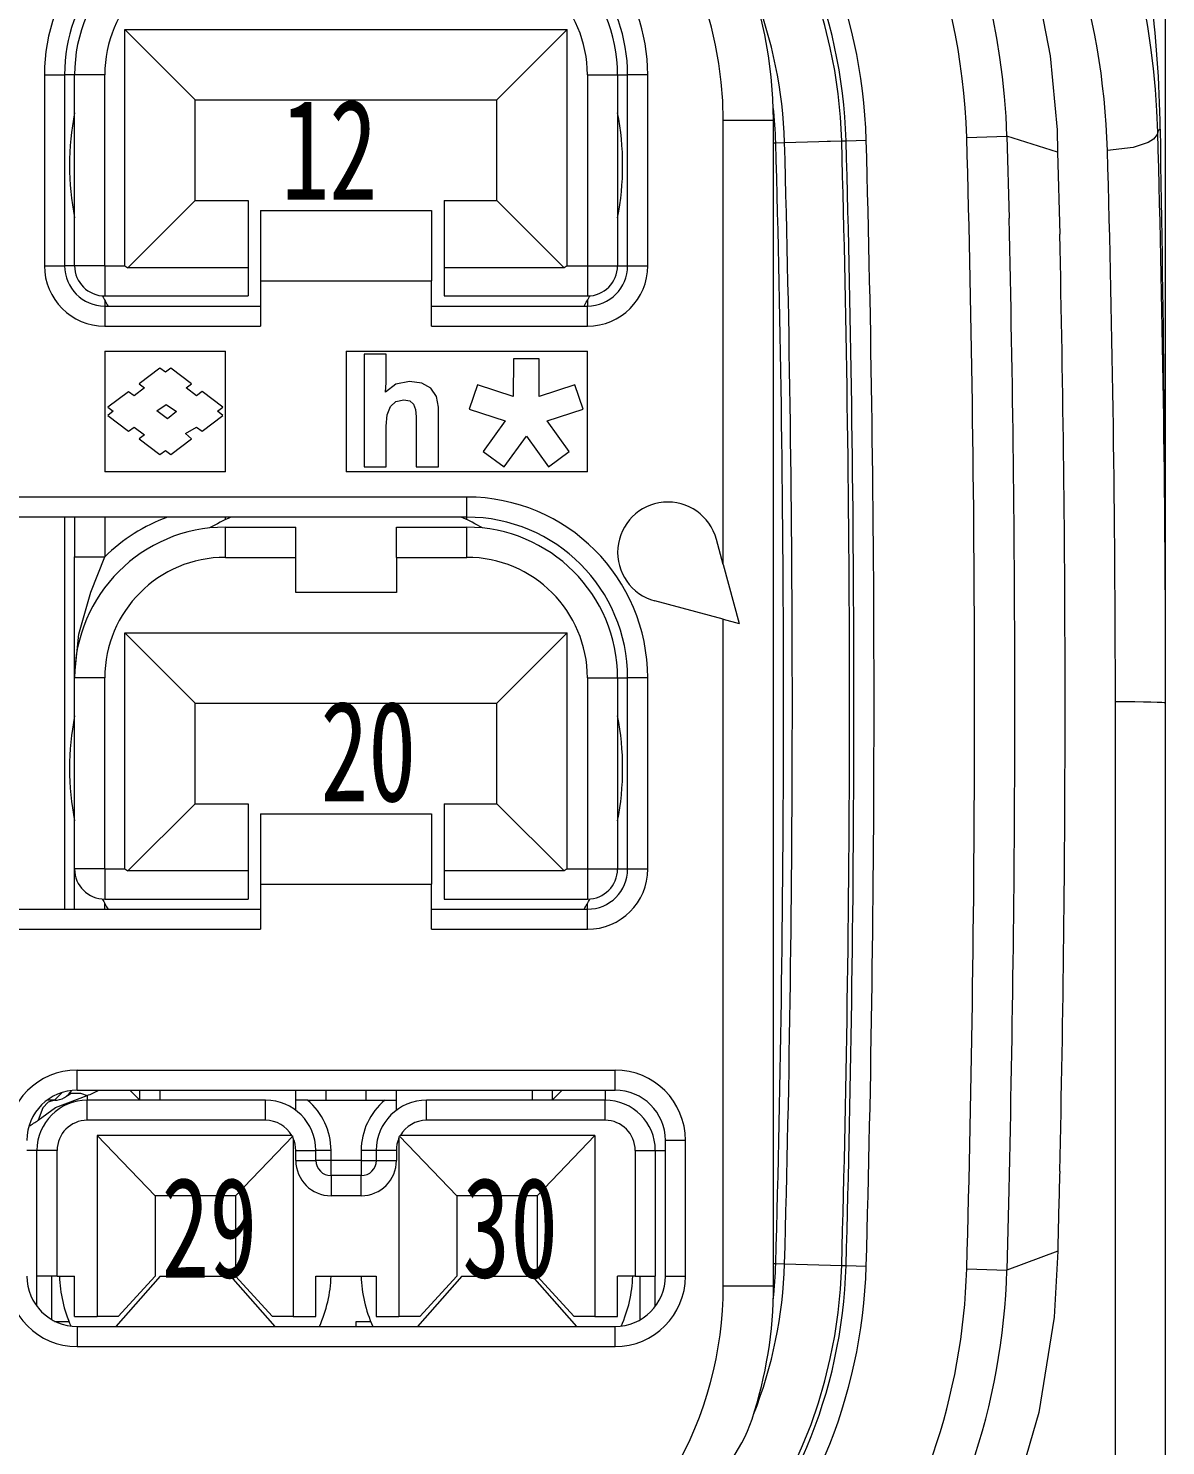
# Model space of a CAD drawing. Header units: inches. Extents: x 47316 to 59086, y 3141 to 11743.
# Drawn here: x 54139.98 to 54151.85, y 9691.65 to 9706.46 of the extents above; entities that cross this region are included whole.
import ezdxf

# ---------------------------------------------------------------- set-up
doc = ezdxf.new("R2010")
doc.units = ezdxf.units.IN
doc.header["$MEASUREMENT"] = 0
doc.layers.add('_BLACK_HOLE', color=7, linetype='Continuous')
doc.styles.add('MtX_SimSun', font='')
doc.styles.get('MtX_SimSun').set_extended_font_data('SimSun')

msp = doc.modelspace()

# ---------------------------------------------------------------- linework, layer by layer
at = {"color": 0, "lineweight": 15, "ltscale": 0.455}
msp.add_line((54151.855, 9699.407), (54151.855, 9718.517), dxfattribs=at)
at = {"color": 0, "lineweight": 15}
for p, q in [((54150.502, 9706.923), (54150.648, 9706.169)), ((54150.648, 9706.169), (54150.721, 9705.396)), ((54150.721, 9705.396), (54150.727, 9705.162)), ((54151.672, 9705.263), (54151.516, 9705.211)), ((54151.729, 9705.298), (54151.672, 9705.263)), ((54151.767, 9705.346), (54151.729, 9705.298)), ((54151.772, 9705.371), (54151.767, 9705.346)), ((54151.516, 9705.211), (54151.247, 9705.179)), ((54140.63, 9700.566), (54140.777, 9700.934)), ((54140.508, 9700.128), (54140.63, 9700.566)), ((54140.462, 9699.681), (54140.508, 9700.128)), ((54140.389, 9695.31), (54140.426, 9695.332)), ((54140.426, 9695.332), (54140.523, 9695.335)), ((54140.523, 9695.335), (54140.594, 9695.31)), ((54140.082, 9695.05), (54140.262, 9695.185)), ((54140.187, 9695.238), (54140.131, 9695.179)), ((54140.252, 9695.26), (54140.187, 9695.238)), ((54140.262, 9695.185), (54140.594, 9695.31)), ((54140.131, 9695.179), (54140.082, 9695.05)), ((54150.728, 9693.682), (54150.691, 9692.993)), ((54150.691, 9692.993), (54150.53, 9691.999)), ((54150.53, 9691.999), (54150.307, 9691.224))]:
    msp.add_line(p, q, dxfattribs=at)
at = {"color": 0, "lineweight": 15, "ltscale": 0.024749}
for p, q in [((54140.987, 9706.442), (54141.722, 9705.707)), ((54145.607, 9706.442), (54144.872, 9705.707)), ((54140.987, 9700.142), (54141.722, 9699.407)), ((54145.607, 9700.142), (54144.872, 9699.407))]:
    msp.add_line(p, q, dxfattribs=at)
at = {"color": 0, "lineweight": 15, "ltscale": 0.110001}
for p, q in [((54140.987, 9706.442), (54145.607, 9706.442)), ((54140.987, 9700.142), (54145.607, 9700.142))]:
    msp.add_line(p, q, dxfattribs=at)
at = {"color": 0, "lineweight": 15, "ltscale": 0.058749}
for p, q in [((54140.987, 9703.975), (54140.987, 9706.442)), ((54145.607, 9703.975), (54145.607, 9706.442)), ((54140.987, 9697.675), (54140.987, 9700.142)), ((54145.607, 9697.675), (54145.607, 9700.142))]:
    msp.add_line(p, q, dxfattribs=at)
at = {"color": 0, "lineweight": 15, "ltscale": 0.0475}
for p, q in [((54140.147, 9705.97), (54140.147, 9703.975)), ((54140.357, 9705.97), (54140.357, 9703.975)), ((54140.462, 9703.975), (54140.462, 9705.97)), ((54140.777, 9703.975), (54140.777, 9705.97)), ((54145.817, 9705.97), (54145.817, 9703.975)), ((54146.132, 9705.97), (54146.132, 9703.975)), ((54146.237, 9703.975), (54146.237, 9705.97)), ((54146.447, 9703.975), (54146.447, 9705.97)), ((54140.462, 9697.675), (54140.462, 9699.67)), ((54140.777, 9697.675), (54140.777, 9699.67)), ((54145.817, 9699.67), (54145.817, 9697.675)), ((54146.132, 9699.67), (54146.132, 9697.675)), ((54146.237, 9697.675), (54146.237, 9699.67)), ((54146.447, 9697.675), (54146.447, 9699.67))]:
    msp.add_line(p, q, dxfattribs=at)
at = {"color": 0, "lineweight": 15, "ltscale": 0.005}
for p, q in [((54140.147, 9705.97), (54140.357, 9705.97)), ((54146.447, 9705.97), (54146.237, 9705.97)), ((54140.147, 9703.975), (54140.357, 9703.975)), ((54145.607, 9703.975), (54145.817, 9703.975)), ((54146.237, 9703.975), (54146.447, 9703.975)), ((54140.777, 9703.555), (54140.777, 9703.345)), ((54145.817, 9703.345), (54145.817, 9703.555)), ((54144.557, 9701.35), (54144.557, 9701.56)), ((54146.447, 9699.67), (54146.237, 9699.67)), ((54145.607, 9697.675), (54145.817, 9697.675)), ((54146.237, 9697.675), (54146.447, 9697.675)), ((54145.817, 9697.045), (54145.817, 9697.255)), ((54140.489, 9695.365), (54140.489, 9695.575)), ((54146.106, 9695.365), (54146.106, 9695.575)), ((54142.772, 9695.155), (54142.772, 9695.365)), ((54143.822, 9695.155), (54143.822, 9695.365)), ((54140.594, 9695.05), (54140.594, 9695.26)), ((54142.457, 9695.05), (54142.457, 9695.26)), ((54144.137, 9695.05), (54144.137, 9695.26)), ((54146.001, 9695.05), (54146.001, 9695.26)), ((54146.841, 9694.84), (54146.631, 9694.84)), ((54140.279, 9694.735), (54140.069, 9694.735)), ((54142.772, 9694.735), (54142.982, 9694.735)), ((54142.772, 9694.63), (54142.982, 9694.63)), ((54143.822, 9694.735), (54143.612, 9694.735)), ((54143.612, 9694.63), (54143.822, 9694.63)), ((54146.316, 9694.735), (54146.526, 9694.735)), ((54143.14, 9694.472), (54143.14, 9694.262)), ((54143.455, 9694.262), (54143.455, 9694.472)), ((54140.279, 9693.422), (54140.069, 9693.422)), ((54146.316, 9693.422), (54146.526, 9693.422)), ((54146.631, 9693.422), (54146.841, 9693.422)), ((54140.489, 9692.897), (54140.489, 9692.687)), ((54146.106, 9692.687), (54146.106, 9692.897))]:
    msp.add_line(p, q, dxfattribs=at)
at = {"color": 0, "lineweight": 15, "ltscale": 0.002489}
for p, q in [((54140.462, 9705.97), (54140.358, 9705.97)), ((54140.462, 9703.975), (54140.358, 9703.975)), ((54140.069, 9694.735), (54139.964, 9694.735))]:
    msp.add_line(p, q, dxfattribs=at)
at = {"color": 0, "lineweight": 15, "ltscale": 0.007501}
for p, q in [((54140.777, 9705.97), (54140.462, 9705.97)), ((54140.777, 9703.975), (54140.462, 9703.975)), ((54140.462, 9700.934), (54140.777, 9700.934)), ((54140.777, 9699.67), (54140.462, 9699.67)), ((54140.777, 9697.675), (54140.462, 9697.675))]:
    msp.add_line(p, q, dxfattribs=at)
at = {"color": 0, "lineweight": 15, "ltscale": 0.0075}
for p, q in [((54145.817, 9705.97), (54146.132, 9705.97)), ((54140.777, 9703.975), (54140.777, 9703.66)), ((54145.817, 9703.975), (54146.132, 9703.975)), ((54145.817, 9703.975), (54145.817, 9703.66)), ((54142.037, 9700.93), (54142.037, 9701.245)), ((54142.772, 9700.93), (54142.772, 9701.245)), ((54143.822, 9700.93), (54143.822, 9701.245)), ((54144.557, 9700.93), (54144.557, 9701.245)), ((54145.817, 9699.67), (54146.132, 9699.67)), ((54140.777, 9697.675), (54140.777, 9697.36)), ((54145.817, 9697.675), (54146.132, 9697.675)), ((54145.817, 9697.675), (54145.817, 9697.36)), ((54143.455, 9694.63), (54143.14, 9694.63)), ((54143.455, 9694.472), (54143.14, 9694.472)), ((54143.455, 9694.262), (54143.14, 9694.262)), ((54140.069, 9693.107), (54140.069, 9693.422)), ((54146.526, 9693.107), (54146.526, 9693.422))]:
    msp.add_line(p, q, dxfattribs=at)
at = {"color": 0, "lineweight": 15, "ltscale": 0.00249}
for p, q in [((54146.132, 9705.97), (54146.237, 9705.97)), ((54146.132, 9703.975), (54146.237, 9703.975)), ((54146.132, 9699.67), (54146.237, 9699.67)), ((54146.132, 9697.675), (54146.237, 9697.675)), ((54146.001, 9695.364), (54146.001, 9695.26)), ((54146.526, 9694.735), (54146.631, 9694.735))]:
    msp.add_line(p, q, dxfattribs=at)
at = {"color": 0, "lineweight": 15, "ltscale": 0.075}
for p, q in [((54141.722, 9705.707), (54144.872, 9705.707)), ((54141.722, 9699.407), (54144.872, 9699.407)), ((54139.255, 9697.255), (54142.405, 9697.255)), ((54139.255, 9697.045), (54142.405, 9697.045))]:
    msp.add_line(p, q, dxfattribs=at)
at = {"color": 0, "lineweight": 15, "ltscale": 0.025}
for p, q in [((54141.722, 9704.657), (54141.722, 9705.707)), ((54144.872, 9704.657), (54144.872, 9705.707)), ((54143.822, 9700.562), (54142.772, 9700.562)), ((54141.722, 9698.357), (54141.722, 9699.407)), ((54144.872, 9698.357), (54144.872, 9699.407))]:
    msp.add_line(p, q, dxfattribs=at)
at = {"color": 0, "lineweight": 15, "ltscale": 0.110519}
msp.add_line((54147.235, 9700.855), (54147.235, 9705.497), dxfattribs=at)
at = {"color": 0, "lineweight": 15, "ltscale": 0.0125}
for p, q in [((54147.235, 9705.497), (54147.76, 9705.497)), ((54147.76, 9693.317), (54147.235, 9693.317))]:
    msp.add_line(p, q, dxfattribs=at)
at = {"color": 0, "lineweight": 15, "ltscale": 0.29}
msp.add_line((54147.76, 9693.317), (54147.76, 9705.497), dxfattribs=at)
at = {"color": 0, "lineweight": 15, "ltscale": 0.000564802}
msp.add_line((54147.76, 9705.26), (54147.784, 9705.261), dxfattribs=at)
at = {"color": 0, "lineweight": 15, "ltscale": 0.002186}
for p, q in [((54147.784, 9705.261), (54147.875, 9705.263)), ((54147.784, 9693.553), (54147.875, 9693.551))]:
    msp.add_line(p, q, dxfattribs=at)
at = {"color": 0, "lineweight": 15, "ltscale": 0.014222}
for p, q in [((54147.875, 9705.263), (54148.472, 9705.28)), ((54147.875, 9693.551), (54148.472, 9693.534))]:
    msp.add_line(p, q, dxfattribs=at)
at = {"color": 0, "lineweight": 15, "ltscale": 0.004688}
msp.add_line((54148.322, 9705.276), (54148.518, 9705.281), dxfattribs=at)
at = {"color": 0, "lineweight": 15, "ltscale": 0.001093}
for p, q in [((54148.472, 9705.28), (54148.518, 9705.281)), ((54148.472, 9693.534), (54148.518, 9693.533))]:
    msp.add_line(p, q, dxfattribs=at)
at = {"color": 0, "lineweight": 15, "ltscale": 0.005019}
for p, q in [((54148.518, 9705.281), (54148.728, 9705.287)), ((54148.518, 9693.533), (54148.728, 9693.527))]:
    msp.add_line(p, q, dxfattribs=at)
at = {"color": 0, "lineweight": 15, "ltscale": 0.01}
for p, q in [((54149.778, 9705.316), (54150.198, 9705.328)), ((54140.462, 9693.002), (54140.462, 9693.422)), ((54142.982, 9693.002), (54142.982, 9693.422)), ((54143.612, 9693.422), (54143.612, 9693.002)), ((54146.132, 9693.002), (54146.132, 9693.422)), ((54149.778, 9693.498), (54150.198, 9693.486))]:
    msp.add_line(p, q, dxfattribs=at)
at = {"color": 0, "lineweight": 15, "ltscale": 0.020364}
msp.add_line((54150.198, 9705.328), (54150.22, 9704.473), dxfattribs=at)
at = {"color": 0, "lineweight": 15, "ltscale": 0.013211}
msp.add_line((54150.727, 9705.162), (54150.198, 9705.328), dxfattribs=at)
at = {"color": 0, "lineweight": 15, "ltscale": 0.020359}
msp.add_line((54150.727, 9705.162), (54150.749, 9704.307), dxfattribs=at)
at = {"color": 0, "lineweight": 15, "ltscale": 0.023673}
for p, q in [((54141.722, 9704.657), (54141.019, 9703.954)), ((54144.872, 9704.657), (54145.575, 9703.954))]:
    msp.add_line(p, q, dxfattribs=at)
at = {"color": 0, "lineweight": 15, "ltscale": 0.013126}
for p, q in [((54141.722, 9704.657), (54142.274, 9704.657)), ((54141.722, 9698.357), (54142.274, 9698.357))]:
    msp.add_line(p, q, dxfattribs=at)
at = {"color": 0, "lineweight": 15, "ltscale": 0.01674}
for p, q in [((54142.274, 9704.657), (54142.274, 9703.954)), ((54144.321, 9704.657), (54144.321, 9703.954))]:
    msp.add_line(p, q, dxfattribs=at)
at = {"color": 0, "lineweight": 15, "ltscale": 0.013124}
for p, q in [((54144.321, 9704.657), (54144.872, 9704.657)), ((54144.321, 9698.357), (54144.872, 9698.357))]:
    msp.add_line(p, q, dxfattribs=at)
at = {"color": 0, "lineweight": 15, "ltscale": 0.0425}
for p, q in [((54142.405, 9704.552), (54144.19, 9704.552)), ((54142.405, 9703.817), (54144.19, 9703.817)), ((54142.405, 9698.252), (54144.19, 9698.252)), ((54142.405, 9697.517), (54144.19, 9697.517))]:
    msp.add_line(p, q, dxfattribs=at)
at = {"color": 0, "lineweight": 15, "ltscale": 0.0175}
for p, q in [((54142.405, 9704.552), (54142.405, 9703.817)), ((54144.19, 9704.552), (54144.19, 9703.817)), ((54142.037, 9701.245), (54142.772, 9701.245)), ((54143.822, 9701.245), (54144.557, 9701.245)), ((54142.037, 9700.93), (54142.772, 9700.93)), ((54143.822, 9700.93), (54144.557, 9700.93)), ((54142.405, 9698.252), (54142.405, 9697.517)), ((54144.19, 9698.252), (54144.19, 9697.517)), ((54141.355, 9693.422), (54142.09, 9693.422)), ((54144.505, 9693.422), (54145.24, 9693.422))]:
    msp.add_line(p, q, dxfattribs=at)
at = {"color": 0, "lineweight": 15, "ltscale": 0.004999}
for p, q in [((54140.777, 9703.975), (54140.987, 9703.975)), ((54140.777, 9697.675), (54140.987, 9697.675))]:
    msp.add_line(p, q, dxfattribs=at)
at = {"color": 0, "lineweight": 15, "ltscale": 0.000905352}
for p, q in [((54140.987, 9703.975), (54141.019, 9703.954)), ((54145.607, 9703.975), (54145.575, 9703.954))]:
    msp.add_line(p, q, dxfattribs=at)
at = {"color": 0, "lineweight": 15, "ltscale": 0.029865}
for p, q in [((54142.274, 9703.954), (54141.019, 9703.954)), ((54142.274, 9697.654), (54141.019, 9697.654))]:
    msp.add_line(p, q, dxfattribs=at)
at = {"color": 0, "lineweight": 15, "ltscale": 0.007011}
for p, q in [((54142.274, 9703.954), (54142.274, 9703.66)), ((54144.321, 9703.954), (54144.321, 9703.66)), ((54142.274, 9697.654), (54142.274, 9697.36)), ((54144.321, 9697.654), (54144.321, 9697.36))]:
    msp.add_line(p, q, dxfattribs=at)
at = {"color": 0, "lineweight": 15, "ltscale": 0.029863}
for p, q in [((54145.575, 9703.954), (54144.321, 9703.954)), ((54145.575, 9697.654), (54144.321, 9697.654))]:
    msp.add_line(p, q, dxfattribs=at)
at = {"color": 0, "lineweight": 15, "ltscale": 0.01125}
for p, q in [((54142.405, 9703.817), (54142.405, 9703.345)), ((54144.19, 9703.345), (54144.19, 9703.817)), ((54142.405, 9697.517), (54142.405, 9697.045)), ((54144.19, 9697.045), (54144.19, 9697.517))]:
    msp.add_line(p, q, dxfattribs=at)
at = {"color": 0, "lineweight": 15, "ltscale": 0.035625}
for p, q in [((54140.777, 9703.66), (54142.274, 9703.66)), ((54144.321, 9703.66), (54145.817, 9703.66)), ((54140.777, 9697.36), (54142.274, 9697.36)), ((54144.321, 9697.36), (54145.817, 9697.36))]:
    msp.add_line(p, q, dxfattribs=at)
at = {"color": 0, "lineweight": 15, "ltscale": 0.001421}
for p, q in [((54140.777, 9703.615), (54140.777, 9703.555)), ((54145.817, 9703.615), (54145.817, 9703.555)), ((54140.777, 9697.255), (54140.777, 9697.315)), ((54145.817, 9697.255), (54145.817, 9697.315))]:
    msp.add_line(p, q, dxfattribs=at)
at = {"color": 0, "lineweight": 15, "ltscale": 0.03875}
for p, q in [((54140.777, 9703.555), (54142.405, 9703.555)), ((54144.19, 9703.555), (54145.817, 9703.555)), ((54140.777, 9703.345), (54142.405, 9703.345)), ((54144.19, 9703.345), (54145.817, 9703.345)), ((54144.19, 9697.255), (54145.817, 9697.255)), ((54144.19, 9697.045), (54145.817, 9697.045))]:
    msp.add_line(p, q, dxfattribs=at)
at = {"color": 0, "lineweight": 15, "ltscale": 0.03}
for p, q in [((54140.777, 9703.082), (54140.777, 9701.822)), ((54142.037, 9701.822), (54142.037, 9703.082)), ((54143.297, 9703.082), (54143.297, 9701.822)), ((54145.817, 9701.822), (54145.817, 9703.082))]:
    msp.add_line(p, q, dxfattribs=at)
at = {"color": 0, "lineweight": 15, "ltscale": 0.029999}
for p, q in [((54140.777, 9703.082), (54142.037, 9703.082)), ((54142.037, 9701.822), (54140.777, 9701.822))]:
    msp.add_line(p, q, dxfattribs=at)
at = {"color": 0, "lineweight": 15, "ltscale": 0.060001}
for p, q in [((54143.297, 9703.082), (54145.817, 9703.082)), ((54145.817, 9701.822), (54143.297, 9701.822))]:
    msp.add_line(p, q, dxfattribs=at)
at = {"color": 0, "lineweight": 15, "ltscale": 0.028}
msp.add_line((54143.485, 9703.052), (54143.485, 9701.876), dxfattribs=at)
at = {"color": 0, "lineweight": 15, "ltscale": 0.00553}
for p, q in [((54143.717, 9703.052), (54143.485, 9703.052)), ((54143.485, 9701.876), (54143.717, 9701.876)), ((54144.03, 9701.876), (54144.262, 9701.876))]:
    msp.add_line(p, q, dxfattribs=at)
at = {"color": 0, "lineweight": 15, "ltscale": 0.007088}
msp.add_line((54143.717, 9702.755), (54143.717, 9703.052), dxfattribs=at)
at = {"color": 0, "lineweight": 15, "ltscale": 0.006479}
for p, q in [((54141.353, 9702.906), (54141.135, 9702.742)), ((54140.808, 9702.412), (54141.026, 9702.249)), ((54141.135, 9702.167), (54141.353, 9702.004)), ((54141.466, 9702.004), (54141.684, 9702.167))]:
    msp.add_line(p, q, dxfattribs=at)
at = {"color": 0, "lineweight": 15, "ltscale": 0.001695}
msp.add_line((54141.41, 9702.863), (54141.353, 9702.906), dxfattribs=at)
at = {"color": 0, "lineweight": 15, "ltscale": 0.001689}
for p, q in [((54141.466, 9702.905), (54141.41, 9702.863)), ((54141.793, 9702.661), (54141.736, 9702.618)), ((54141.954, 9702.455), (54142.011, 9702.497)), ((54141.192, 9702.21), (54141.135, 9702.167))]:
    msp.add_line(p, q, dxfattribs=at)
at = {"color": 0, "lineweight": 15, "ltscale": 0.006476}
msp.add_line((54141.684, 9702.742), (54141.466, 9702.905), dxfattribs=at)
at = {"color": 0, "lineweight": 15, "ltscale": 0.009397}
for p, q in [((54145.044, 9703.005), (54145.042, 9702.611)), ((54145.312, 9702.611), (54145.312, 9703.005))]:
    msp.add_line(p, q, dxfattribs=at)
at = {"color": 0, "lineweight": 15, "ltscale": 0.006374}
msp.add_line((54145.312, 9703.005), (54145.044, 9703.005), dxfattribs=at)
at = {"color": 0, "lineweight": 15, "ltscale": 0.001697}
msp.add_line((54141.135, 9702.742), (54141.192, 9702.699), dxfattribs=at)
at = {"color": 0, "lineweight": 15, "ltscale": 0.001688}
msp.add_line((54141.627, 9702.7), (54141.684, 9702.742), dxfattribs=at)
at = {"color": 0, "lineweight": 15, "ltscale": 0.002384}
msp.add_line((54143.709, 9702.655), (54143.717, 9702.755), dxfattribs=at)
at = {"color": 0, "lineweight": 15, "ltscale": 0.003218}
msp.add_line((54143.816, 9702.738), (54143.709, 9702.655), dxfattribs=at)
at = {"color": 0, "lineweight": 15, "ltscale": 0.003498}
msp.add_line((54143.96, 9702.768), (54143.816, 9702.738), dxfattribs=at)
at = {"color": 0, "lineweight": 15, "ltscale": 0.003074}
msp.add_line((54144.087, 9702.748), (54143.96, 9702.768), dxfattribs=at)
at = {"color": 0, "lineweight": 15, "ltscale": 0.00258}
msp.add_line((54144.182, 9702.696), (54144.087, 9702.748), dxfattribs=at)
at = {"color": 0, "lineweight": 15, "ltscale": 0.00648}
msp.add_line((54141.026, 9702.66), (54140.809, 9702.497), dxfattribs=at)
at = {"color": 0, "lineweight": 15, "ltscale": 0.001693}
msp.add_line((54141.083, 9702.618), (54141.026, 9702.66), dxfattribs=at)
at = {"color": 0, "lineweight": 15, "ltscale": 0.00324}
msp.add_line((54141.192, 9702.699), (54141.083, 9702.618), dxfattribs=at)
at = {"color": 0, "lineweight": 15, "ltscale": 0.003243}
msp.add_line((54141.736, 9702.618), (54141.627, 9702.7), dxfattribs=at)
at = {"color": 0, "lineweight": 15, "ltscale": 0.006481}
for p, q in [((54142.011, 9702.497), (54141.793, 9702.661)), ((54141.793, 9702.249), (54142.011, 9702.412))]:
    msp.add_line(p, q, dxfattribs=at)
at = {"color": 0, "lineweight": 15, "ltscale": 0.002463}
msp.add_line((54144.241, 9702.611), (54144.182, 9702.696), dxfattribs=at)
at = {"color": 0, "lineweight": 15, "ltscale": 0.002734}
msp.add_line((54144.262, 9702.498), (54144.241, 9702.611), dxfattribs=at)
at = {"color": 0, "lineweight": 15, "ltscale": 0.006442}
for p, q in [((54144.669, 9702.732), (54144.583, 9702.476)), ((54145.773, 9702.476), (54145.687, 9702.732))]:
    msp.add_line(p, q, dxfattribs=at)
at = {"color": 0, "lineweight": 15, "ltscale": 0.009331}
msp.add_line((54145.042, 9702.611), (54144.669, 9702.732), dxfattribs=at)
at = {"color": 0, "lineweight": 15, "ltscale": 0.009395}
msp.add_line((54145.687, 9702.732), (54145.312, 9702.611), dxfattribs=at)
at = {"color": 0, "lineweight": 15, "ltscale": 0.001691}
for p, q in [((54140.865, 9702.455), (54140.808, 9702.412)), ((54140.809, 9702.497), (54140.865, 9702.455)), ((54141.026, 9702.249), (54141.083, 9702.291)), ((54141.353, 9702.004), (54141.41, 9702.046))]:
    msp.add_line(p, q, dxfattribs=at)
at = {"color": 0, "lineweight": 15, "ltscale": 0.002864}
msp.add_line((54141.322, 9702.459), (54141.42, 9702.528), dxfattribs=at)
at = {"color": 0, "lineweight": 15, "ltscale": 0.003239}
msp.add_line((54141.431, 9702.377), (54141.322, 9702.459), dxfattribs=at)
at = {"color": 0, "lineweight": 15, "ltscale": 0.003088}
msp.add_line((54141.42, 9702.528), (54141.527, 9702.454), dxfattribs=at)
at = {"color": 0, "lineweight": 15, "ltscale": 0.002931}
msp.add_line((54141.527, 9702.454), (54141.431, 9702.377), dxfattribs=at)
at = {"color": 0, "lineweight": 15, "ltscale": 0.001687}
msp.add_line((54142.011, 9702.412), (54141.954, 9702.455), dxfattribs=at)
at = {"color": 0, "lineweight": 15, "ltscale": 0.00222}
msp.add_line((54143.727, 9702.419), (54143.762, 9702.506), dxfattribs=at)
at = {"color": 0, "lineweight": 15, "ltscale": 0.001792}
msp.add_line((54143.762, 9702.506), (54143.817, 9702.557), dxfattribs=at)
at = {"color": 0, "lineweight": 15, "ltscale": 0.001994}
msp.add_line((54143.817, 9702.557), (54143.899, 9702.575), dxfattribs=at)
at = {"color": 0, "lineweight": 15, "ltscale": 0.001505}
msp.add_line((54143.899, 9702.575), (54143.961, 9702.563), dxfattribs=at)
at = {"color": 0, "lineweight": 15, "ltscale": 0.001271}
msp.add_line((54143.961, 9702.563), (54144.002, 9702.529), dxfattribs=at)
at = {"color": 0, "lineweight": 15, "ltscale": 0.001418}
msp.add_line((54144.002, 9702.529), (54144.023, 9702.473), dxfattribs=at)
at = {"color": 0, "lineweight": 15, "ltscale": 0.001837}
msp.add_line((54144.023, 9702.473), (54144.03, 9702.396), dxfattribs=at)
at = {"color": 0, "lineweight": 15, "ltscale": 0.014798}
msp.add_line((54144.262, 9701.876), (54144.262, 9702.498), dxfattribs=at)
at = {"color": 0, "lineweight": 15, "ltscale": 0.009393}
for p, q in [((54144.583, 9702.476), (54144.959, 9702.354)), ((54145.398, 9702.354), (54145.773, 9702.476))]:
    msp.add_line(p, q, dxfattribs=at)
at = {"color": 0, "lineweight": 15, "ltscale": 0.003241}
msp.add_line((54141.083, 9702.291), (54141.192, 9702.21), dxfattribs=at)
at = {"color": 0, "lineweight": 15, "ltscale": 0.00322}
msp.add_line((54141.62, 9702.222), (54141.736, 9702.291), dxfattribs=at)
at = {"color": 0, "lineweight": 15, "ltscale": 0.001684}
for p, q in [((54141.736, 9702.291), (54141.793, 9702.249)), ((54141.41, 9702.046), (54141.466, 9702.004))]:
    msp.add_line(p, q, dxfattribs=at)
at = {"color": 0, "lineweight": 15, "ltscale": 0.002852}
msp.add_line((54143.717, 9702.3), (54143.727, 9702.419), dxfattribs=at)
at = {"color": 0, "lineweight": 15, "ltscale": 0.010086}
msp.add_line((54143.717, 9701.876), (54143.717, 9702.3), dxfattribs=at)
at = {"color": 0, "lineweight": 15, "ltscale": 0.012383}
msp.add_line((54144.03, 9702.396), (54144.03, 9701.876), dxfattribs=at)
at = {"color": 0, "lineweight": 15, "ltscale": 0.009374}
msp.add_line((54144.959, 9702.354), (54144.73, 9702.034), dxfattribs=at)
at = {"color": 0, "lineweight": 15, "ltscale": 0.009373}
msp.add_line((54145.627, 9702.034), (54145.398, 9702.354), dxfattribs=at)
at = {"color": 0, "lineweight": 15, "ltscale": 0.002015}
msp.add_line((54141.684, 9702.167), (54141.62, 9702.222), dxfattribs=at)
at = {"color": 0, "lineweight": 15, "ltscale": 0.009358}
msp.add_line((54144.948, 9701.877), (54145.18, 9702.194), dxfattribs=at)
at = {"color": 0, "lineweight": 15, "ltscale": 0.009359}
msp.add_line((54145.18, 9702.194), (54145.411, 9701.877), dxfattribs=at)
at = {"color": 0, "lineweight": 15, "ltscale": 0.006402}
msp.add_line((54144.73, 9702.034), (54144.948, 9701.877), dxfattribs=at)
at = {"color": 0, "lineweight": 15, "ltscale": 0.006348}
msp.add_line((54145.411, 9701.877), (54145.627, 9702.034), dxfattribs=at)
at = {"color": 0, "lineweight": 15, "ltscale": 0.11125}
for p, q in [((54144.557, 9701.56), (54139.885, 9701.56)), ((54144.557, 9701.35), (54139.885, 9701.35))]:
    msp.add_line(p, q, dxfattribs=at)
at = {"color": 0, "lineweight": 15, "ltscale": 0.0975}
msp.add_line((54140.357, 9701.35), (54140.357, 9697.255), dxfattribs=at)
at = {"color": 0, "lineweight": 15, "ltscale": 0.009895}
for p, q in [((54140.462, 9701.35), (54140.462, 9700.934)), ((54140.777, 9701.35), (54140.777, 9700.934))]:
    msp.add_line(p, q, dxfattribs=at)
at = {"color": 0, "lineweight": 15, "ltscale": 0.000640869}
for p, q in [((54142.037, 9701.323), (54142.037, 9701.35)), ((54144.557, 9701.323), (54144.557, 9701.35))]:
    msp.add_line(p, q, dxfattribs=at)
at = {"color": 0, "lineweight": 15, "ltscale": 0.006475}
msp.add_line((54147.235, 9700.855), (54147.165, 9701.118), dxfattribs=at)
at = {"color": 0, "lineweight": 15, "ltscale": 0.030104}
msp.add_line((54140.462, 9699.67), (54140.462, 9700.934), dxfattribs=at)
at = {"color": 0, "lineweight": 15, "ltscale": 0.008749}
for p, q in [((54142.772, 9700.562), (54142.772, 9700.93)), ((54143.822, 9700.93), (54143.822, 9700.562))]:
    msp.add_line(p, q, dxfattribs=at)
at = {"color": 0, "lineweight": 15, "ltscale": 0.015175}
msp.add_line((54147.235, 9700.855), (54147.4, 9700.24), dxfattribs=at)
at = {"color": 0, "lineweight": 15, "ltscale": 0.017584}
msp.add_line((54147.235, 9700.284), (54146.522, 9700.475), dxfattribs=at)
at = {"color": 0, "lineweight": 15, "ltscale": 0.165875}
msp.add_line((54147.235, 9693.317), (54147.235, 9700.284), dxfattribs=at)
at = {"color": 0, "lineweight": 15, "ltscale": 0.004066}
msp.add_line((54147.235, 9700.284), (54147.4, 9700.24), dxfattribs=at)
at = {"color": 0, "lineweight": 15, "ltscale": 0.212669}
msp.add_line((54151.33, 9690.489), (54151.33, 9699.421), dxfattribs=at)
at = {"color": 0, "lineweight": 15, "ltscale": 0.219758}
msp.add_line((54151.855, 9690.177), (54151.855, 9699.407), dxfattribs=at)
at = {"color": 0, "lineweight": 15, "ltscale": 0.023672}
for p, q in [((54141.722, 9698.357), (54141.019, 9697.654)), ((54144.872, 9698.357), (54145.575, 9697.654))]:
    msp.add_line(p, q, dxfattribs=at)
at = {"color": 0, "lineweight": 15, "ltscale": 0.016739}
for p, q in [((54142.274, 9698.357), (54142.274, 9697.654)), ((54144.321, 9698.357), (54144.321, 9697.654))]:
    msp.add_line(p, q, dxfattribs=at)
at = {"color": 0, "lineweight": 15, "ltscale": 0.009999}
msp.add_line((54140.462, 9697.255), (54140.462, 9697.675), dxfattribs=at)
at = {"color": 0, "lineweight": 15, "ltscale": 0.000904939}
for p, q in [((54140.987, 9697.675), (54141.019, 9697.654)), ((54145.607, 9697.675), (54145.575, 9697.654))]:
    msp.add_line(p, q, dxfattribs=at)
at = {"color": 0, "lineweight": 15, "ltscale": 0.133749}
for p, q in [((54140.489, 9695.575), (54146.106, 9695.575)), ((54140.489, 9695.365), (54146.106, 9695.365)), ((54140.489, 9692.687), (54146.106, 9692.687))]:
    msp.add_line(p, q, dxfattribs=at)
at = {"color": 0, "lineweight": 15, "ltscale": 0.002749}
msp.add_line((54140.252, 9695.26), (54140.334, 9695.341), dxfattribs=at)
at = {"color": 0, "lineweight": 15, "ltscale": 0.003535}
msp.add_line((54141.145, 9695.26), (54141.04, 9695.365), dxfattribs=at)
at = {"color": 0, "lineweight": 15, "ltscale": 0.0025}
for p, q in [((54141.145, 9695.26), (54141.145, 9695.365)), ((54141.355, 9695.26), (54141.355, 9695.365)), ((54143.087, 9695.365), (54143.087, 9695.26)), ((54143.507, 9695.26), (54143.507, 9695.365)), ((54145.24, 9695.365), (54145.24, 9695.26)), ((54145.45, 9695.365), (54145.45, 9695.26)), ((54142.772, 9694.63), (54142.772, 9694.735)), ((54142.982, 9694.63), (54142.982, 9694.735)), ((54143.14, 9694.63), (54143.14, 9694.735)), ((54143.455, 9694.735), (54143.455, 9694.63)), ((54143.612, 9694.735), (54143.612, 9694.63)), ((54143.822, 9694.735), (54143.822, 9694.63))]:
    msp.add_line(p, q, dxfattribs=at)
at = {"color": 0, "lineweight": 15, "ltscale": 0.003536}
msp.add_line((54145.45, 9695.26), (54145.555, 9695.365), dxfattribs=at)
at = {"color": 0, "lineweight": 15, "ltscale": 0.001875}
msp.add_line((54140.252, 9695.26), (54140.174, 9695.26), dxfattribs=at)
at = {"color": 0, "lineweight": 15, "ltscale": 0.001201}
msp.add_line((54140.594, 9695.31), (54140.594, 9695.26), dxfattribs=at)
at = {"color": 0, "lineweight": 15, "ltscale": 0.044376}
for p, q in [((54142.457, 9695.26), (54140.594, 9695.26)), ((54146.001, 9695.26), (54144.137, 9695.26)), ((54142.457, 9695.05), (54140.594, 9695.05)), ((54146.001, 9695.05), (54144.137, 9695.05))]:
    msp.add_line(p, q, dxfattribs=at)
at = {"color": 0, "lineweight": 15, "ltscale": 0.002884}
msp.add_line((54142.894, 9695.26), (54142.772, 9695.26), dxfattribs=at)
at = {"color": 0, "lineweight": 15, "ltscale": 0.002116}
msp.add_line((54142.894, 9695.26), (54142.982, 9695.26), dxfattribs=at)
at = {"color": 0, "lineweight": 15, "ltscale": 0.014999}
for p, q in [((54142.982, 9695.26), (54143.612, 9695.26)), ((54142.982, 9693.422), (54143.612, 9693.422))]:
    msp.add_line(p, q, dxfattribs=at)
at = {"color": 0, "lineweight": 15, "ltscale": 0.002118}
msp.add_line((54143.612, 9695.26), (54143.701, 9695.26), dxfattribs=at)
at = {"color": 0, "lineweight": 15, "ltscale": 0.002882}
msp.add_line((54143.701, 9695.26), (54143.822, 9695.26), dxfattribs=at)
at = {"color": 0, "lineweight": 15, "ltscale": 0.020776}
for p, q in [((54141.302, 9694.262), (54140.699, 9694.892)), ((54145.292, 9694.262), (54145.896, 9694.892))]:
    msp.add_line(p, q, dxfattribs=at)
at = {"color": 0, "lineweight": 15, "ltscale": 0.045}
for p, q in [((54140.699, 9694.892), (54140.699, 9693.002)), ((54145.896, 9694.892), (54145.896, 9693.002))]:
    msp.add_line(p, q, dxfattribs=at)
at = {"color": 0, "lineweight": 15, "ltscale": 0.04837}
for p, q in [((54142.73, 9694.892), (54140.699, 9694.892)), ((54145.896, 9694.892), (54143.865, 9694.892))]:
    msp.add_line(p, q, dxfattribs=at)
at = {"color": 0, "lineweight": 15, "ltscale": 0.000281454}
for p, q in [((54142.73, 9694.892), (54142.74, 9694.886)), ((54143.865, 9694.892), (54143.854, 9694.886))]:
    msp.add_line(p, q, dxfattribs=at)
at = {"color": 0, "lineweight": 15, "ltscale": 0.020578}
for p, q in [((54142.142, 9694.262), (54142.74, 9694.886)), ((54144.452, 9694.262), (54143.854, 9694.886))]:
    msp.add_line(p, q, dxfattribs=at)
at = {"color": 0, "lineweight": 15, "ltscale": 0.000624866}
for p, q in [((54142.746, 9694.86), (54142.74, 9694.886)), ((54143.849, 9694.86), (54143.854, 9694.886))]:
    msp.add_line(p, q, dxfattribs=at)
at = {"color": 0, "lineweight": 15, "ltscale": 0.044247}
for p, q in [((54142.746, 9694.86), (54142.746, 9693.002)), ((54143.849, 9694.86), (54143.849, 9693.002))]:
    msp.add_line(p, q, dxfattribs=at)
at = {"color": 0, "lineweight": 15, "ltscale": 0.03375}
for p, q in [((54146.631, 9693.422), (54146.631, 9694.84)), ((54146.841, 9693.422), (54146.841, 9694.84))]:
    msp.add_line(p, q, dxfattribs=at)
at = {"color": 0, "lineweight": 15, "ltscale": 0.03125}
for p, q in [((54140.069, 9693.422), (54140.069, 9694.735)), ((54140.279, 9693.422), (54140.279, 9694.735)), ((54146.316, 9694.735), (54146.316, 9693.422)), ((54146.526, 9694.735), (54146.526, 9693.422))]:
    msp.add_line(p, q, dxfattribs=at)
at = {"color": 0, "lineweight": 15, "ltscale": 0.003751}
for p, q in [((54143.14, 9694.735), (54142.982, 9694.735)), ((54143.14, 9694.63), (54142.982, 9694.63))]:
    msp.add_line(p, q, dxfattribs=at)
at = {"color": 0, "lineweight": 15, "ltscale": 0.00375}
for p, q in [((54143.14, 9694.472), (54143.14, 9694.63)), ((54143.455, 9694.63), (54143.455, 9694.472))]:
    msp.add_line(p, q, dxfattribs=at)
at = {"color": 0, "lineweight": 15, "ltscale": 0.003749}
msp.add_line((54143.612, 9694.735), (54143.455, 9694.735), dxfattribs=at)
at = {"color": 0, "lineweight": 15, "ltscale": 0.003622}
msp.add_line((54143.455, 9694.63), (54143.607, 9694.63), dxfattribs=at)
at = {"color": 0, "lineweight": 15, "ltscale": 0.000126648}
msp.add_line((54143.607, 9694.63), (54143.612, 9694.63), dxfattribs=at)
at = {"color": 0, "lineweight": 15, "ltscale": 0.019942}
msp.add_line((54150.219, 9694.324), (54150.198, 9693.486), dxfattribs=at)
at = {"color": 0, "lineweight": 15, "ltscale": 0.02}
for p, q in [((54141.302, 9694.262), (54141.302, 9693.422)), ((54142.142, 9694.262), (54141.302, 9694.262)), ((54142.142, 9694.262), (54142.142, 9693.422)), ((54144.452, 9694.262), (54144.452, 9693.422)), ((54145.292, 9694.262), (54144.452, 9694.262)), ((54145.292, 9694.262), (54145.292, 9693.422))]:
    msp.add_line(p, q, dxfattribs=at)
at = {"color": 0, "lineweight": 15, "ltscale": 0.01346}
msp.add_line((54150.728, 9693.682), (54150.198, 9693.486), dxfattribs=at)
at = {"color": 0, "lineweight": 15, "ltscale": 0.010825}
for p, q in [((54140.226, 9692.967), (54140.226, 9693.422)), ((54146.369, 9692.967), (54146.369, 9693.422))]:
    msp.add_line(p, q, dxfattribs=at)
at = {"color": 0, "lineweight": 15, "ltscale": 0.004375}
for p, q in [((54140.279, 9693.422), (54140.462, 9693.422)), ((54146.316, 9693.422), (54146.132, 9693.422))]:
    msp.add_line(p, q, dxfattribs=at)
at = {"color": 0, "lineweight": 15, "ltscale": 0.016651}
for p, q in [((54141.355, 9693.422), (54140.893, 9692.897)), ((54142.09, 9693.422), (54142.552, 9692.897)), ((54144.505, 9693.422), (54144.043, 9692.897)), ((54145.24, 9693.422), (54145.702, 9692.897))]:
    msp.add_line(p, q, dxfattribs=at)
at = {"color": 0, "lineweight": 15, "ltscale": 0.013589}
for p, q in [((54140.916, 9693.002), (54141.302, 9693.422)), ((54144.066, 9693.002), (54144.452, 9693.422))]:
    msp.add_line(p, q, dxfattribs=at)
at = {"color": 0, "lineweight": 15, "ltscale": 0.013588}
for p, q in [((54142.529, 9693.002), (54142.142, 9693.422)), ((54145.679, 9693.002), (54145.292, 9693.422))]:
    msp.add_line(p, q, dxfattribs=at)
at = {"color": 0, "lineweight": 15, "ltscale": 0.000564781}
msp.add_line((54147.76, 9693.554), (54147.784, 9693.553), dxfattribs=at)
at = {"color": 0, "lineweight": 15, "ltscale": 0.005626}
for p, q in [((54140.462, 9693.002), (54140.699, 9693.002)), ((54143.612, 9693.002), (54143.849, 9693.002))]:
    msp.add_line(p, q, dxfattribs=at)
at = {"color": 0, "lineweight": 15, "ltscale": 0.005174}
for p, q in [((54140.916, 9693.002), (54140.699, 9693.002)), ((54144.066, 9693.002), (54143.849, 9693.002))]:
    msp.add_line(p, q, dxfattribs=at)
at = {"color": 0, "lineweight": 15, "ltscale": 0.005176}
for p, q in [((54142.746, 9693.002), (54142.529, 9693.002)), ((54145.896, 9693.002), (54145.679, 9693.002))]:
    msp.add_line(p, q, dxfattribs=at)
at = {"color": 0, "lineweight": 15, "ltscale": 0.005624}
for p, q in [((54142.746, 9693.002), (54142.982, 9693.002)), ((54145.896, 9693.002), (54146.132, 9693.002))]:
    msp.add_line(p, q, dxfattribs=at)
at = {"color": 0, "lineweight": 15, "ltscale": 0.003575}
for p, q in [((54140.252, 9692.95), (54140.403, 9692.95)), ((54143.402, 9692.95), (54143.553, 9692.95))]:
    msp.add_line(p, q, dxfattribs=at)
at = {"color": 0, "lineweight": 15, "ltscale": 0.009625}
msp.add_line((54140.489, 9692.897), (54140.893, 9692.897), dxfattribs=at)
at = {"color": 0, "lineweight": 15, "ltscale": 0.0395}
for p, q in [((54140.893, 9692.897), (54142.552, 9692.897)), ((54144.043, 9692.897), (54145.702, 9692.897))]:
    msp.add_line(p, q, dxfattribs=at)
at = {"color": 0, "lineweight": 15, "ltscale": 0.0355}
msp.add_line((54142.552, 9692.897), (54144.043, 9692.897), dxfattribs=at)
at = {"color": 0, "lineweight": 15, "ltscale": 0.00125}
msp.add_line((54143.402, 9692.897), (54143.402, 9692.95), dxfattribs=at)
at = {"color": 0, "lineweight": 15, "ltscale": 0.009624}
msp.add_line((54145.702, 9692.897), (54146.106, 9692.897), dxfattribs=at)
at = {"color": 0, "lineweight": 15}
for centre, radius, start, end in [((54143.27, 9705.135), 6.51, 1.5909, 85.5418), ((54143.27, 9705.135), 8.505, 1.5909, 48.9532), ((54143.27, 9705.135), 6.93, 1.5909, 55.6561), ((54143.27, 9705.135), 5.46, 1.5906, 85.5421), ((54143.27, 9705.135), 5.204, 1.5909, 85.5418), ((54143.27, 9705.135), 5.25, 1.5909, 85.5418), ((54143.27, 9705.135), 5.25, 1.5909, 85.5418), ((54143.35, 9705.497), 4.41, 0, 90), ((54143.35, 9705.497), 3.885, 0, 90), ((54143.701, 9704.952), 7.55, 1.7225, 34.39), ((54137.913, 9705.165), 13.888, 0.9724, 13.0964), ((54142.037, 9705.97), 1.89, 102.8396, 180), ((54144.557, 9705.97), 1.89, 0, 77.1604), ((54142.037, 9705.97), 1.68, 102.8396, 180), ((54142.037, 9705.97), 1.575, 90, 180), ((54144.557, 9705.97), 1.575, 0.0002, 90), ((54144.557, 9705.97), 1.68, 0, 77.1604), ((54142.037, 9705.97), 1.26, 90, 180), ((54144.557, 9705.97), 1.26, 0.0002, 90), ((54143.27, 9705.135), 4.607, 1.5909, 21.6648), ((54143.297, 9705.025), 2.888, 169.0575, 190.9425), ((54143.297, 9705.025), 2.888, 349.0575, 10.9425), ((54143.27, 9705.135), 4.515, 1.5909, 6.3375), ((54151.811, 9705.36), 0.0412, 106.4139, 164.3696), ((53828.086, 9699.407), 323.769, 359.99997, 1.06068), ((53937.025, 9699.407), 210.84, 358.40909, 1.59091), ((53937.025, 9699.407), 210.932, 358.40909, 1.59091), ((53937.025, 9699.407), 211.529, 358.40909, 1.59091), ((53937.025, 9699.407), 211.575, 358.40909, 1.59091), ((53937.025, 9699.407), 211.575, 358.40909, 1.59091), ((53936.999, 9699.407), 211.811, 358.40929, 1.59071), ((53937.025, 9699.407), 212.835, 358.40909, 1.59091), ((53937.025, 9699.407), 214.83, 360, 1.59091), ((53948.34, 9699.388), 202.99, 0.00931, 1.63473), ((53937.025, 9699.407), 213.255, 358.63411, 1.36111), ((53936.918, 9699.406), 213.887, 358.6906, 1.31296), ((54140.777, 9703.975), 0.63, 180, 270), ((54140.777, 9703.975), 0.42, 180, 270), ((54140.777, 9703.975), 0.315, 180, 270), ((54145.817, 9703.975), 0.315, 270, 360), ((54145.817, 9703.975), 0.63, 270, 0), ((54145.817, 9703.975), 0.42, 270, 0), ((54143.297, 9705.025), 2.888, 208.1891, 210.6033), ((54143.297, 9705.025), 2.888, 329.3967, 331.8109), ((54144.557, 9699.67), 1.89, 0, 90), ((54146.657, 9700.982), 0.525, 15, 255.0011), ((54142.037, 9699.67), 1.785, 109.7506, 134.9009), ((54143.297, 9698.725), 2.888, 114.62, 119.5736), ((54143.297, 9698.725), 2.888, 60.4264, 65.38), ((54144.557, 9699.67), 1.68, 0, 90), ((53937.066, 9699.408), 214.789, 359.99986, 0.53025), ((54142.037, 9699.67), 1.575, 90, 180), ((54144.557, 9699.67), 1.575, 0, 90), ((54142.037, 9699.67), 1.26, 90, 180), ((54144.557, 9699.67), 1.26, 360, 90), ((54143.297, 9698.725), 2.888, 169.0575, 190.9425), ((54143.297, 9698.725), 2.888, 349.0575, 10.9425), ((54140.777, 9697.675), 0.315, 180, 270), ((54145.817, 9697.675), 0.315, 270, 360), ((54145.817, 9697.675), 0.63, 270, 0), ((54145.817, 9697.675), 0.42, 270, 0), ((54143.297, 9698.725), 2.888, 208.1891, 210.6033), ((54143.297, 9698.725), 2.888, 329.3967, 331.8109), ((54140.489, 9694.84), 0.735, 90, 180), ((54146.106, 9694.84), 0.735, 0, 90), ((54140.489, 9694.84), 0.525, 90, 180), ((54140.252, 9695.47), 0.21, 270, 328.9473), ((54140.45, 9695.756), 0.469, 287.8273, 303.2666), ((54146.106, 9694.84), 0.525, 0, 90), ((54140.594, 9694.735), 0.525, 90, 180), ((54142.457, 9694.735), 0.525, 0, 90), ((54142.457, 9694.735), 0.683, 0, 50.2849), ((54144.137, 9694.735), 0.682, 129.7151, 180), ((54144.137, 9694.735), 0.525, 90, 180), ((54146.001, 9694.735), 0.525, 0, 90), ((54139.467, 9695.915), 1.061, 299.265, 305.3723), ((54140.594, 9694.735), 0.315, 90, 180), ((54142.457, 9694.735), 0.315, 30, 90), ((54144.137, 9694.735), 0.315, 90, 150), ((54146.001, 9694.735), 0.315, 360, 90), ((54142.457, 9694.735), 0.315, 0, 23.5565), ((54144.137, 9694.735), 0.315, 156.4435, 180), ((54143.14, 9694.63), 0.368, 180, 270), ((54143.14, 9694.63), 0.158, 180, 270), ((54143.455, 9694.63), 0.368, 270, 360), ((54143.455, 9694.63), 0.158, 270, 0), ((54203.226, 9692.751), 52.506, 178.0701, 178.9836), ((54140.489, 9693.422), 0.735, 180, 270), ((54140.489, 9693.422), 0.525, 180, 270), ((54141.722, 9693.475), 1.42, 182.1182, 203.8067), ((54141.722, 9693.475), 1.42, 336.0105, 357.8818), ((54144.872, 9693.475), 1.42, 182.1182, 203.9895), ((54143.27, 9693.679), 5.204, 274.4582, 358.4091), ((54143.27, 9693.679), 5.25, 274.4582, 358.4091), ((54143.27, 9693.679), 5.46, 274.4579, 358.4094), ((54146.106, 9693.422), 0.735, 270, 0), ((54146.106, 9693.422), 0.525, 270, 0), ((54144.872, 9693.475), 1.42, 336.1933, 357.8818), ((54143.27, 9693.679), 4.607, 338.336, 358.4091), ((54143.27, 9693.679), 4.515, 353.6626, 358.4091), ((54143.27, 9693.679), 6.51, 323.7409, 358.4091), ((54143.27, 9693.679), 6.93, 323.7409, 358.4091), ((54143.35, 9693.317), 3.885, 330, 0), ((54143.35, 9693.317), 4.41, 341.6504, 0), ((54146.041, 9692.425), 1.575, 302.2445, 341.6504)]:
    msp.add_arc(centre, radius, start, end, dxfattribs=at)
msp.add_ellipse((54151.33, 9699.407), major_axis=(-0.525, 0), ratio=0.027419, start_param=3.141593, end_param=4.712389, dxfattribs=at)

# ---------------------------------------------------------------- texts
at = {"layer": '_BLACK_HOLE', "color": 0, "lineweight": 15, "style": 'MtX_SimSun', "width": 0.7}
for s, p in [('12', (54142.622, 9704.665)), ('20', (54143.029, 9698.382)), ('29', (54141.369, 9693.407)), ('30', (54144.511, 9693.407))]:
    msp.add_text(s, height=1.05, dxfattribs=at).set_placement(p)

doc.saveas('drawing.dxf')
